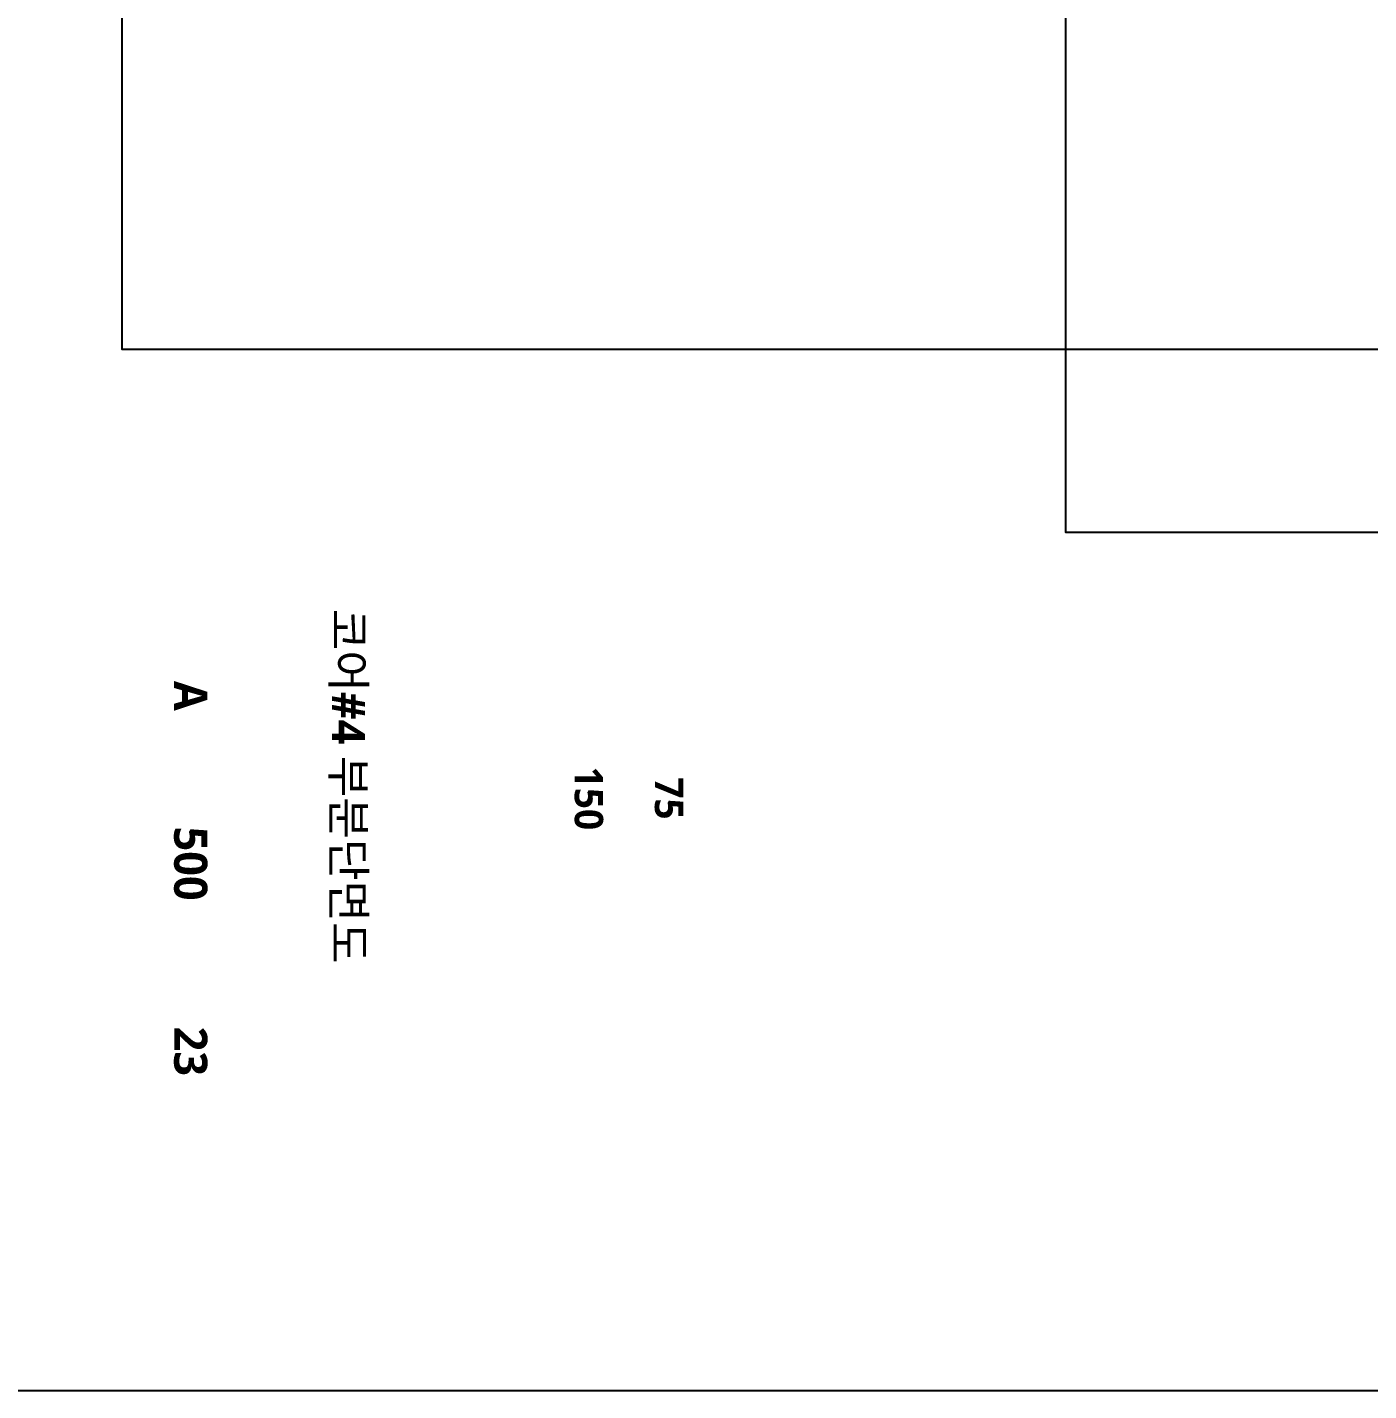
# Model space of a CAD drawing. Header units: millimetres. Extents: x 0 to 356400, y 0 to 68257.
# Drawn here: x 134400 to 145028, y 0 to 10798 of the extents above; entities that cross this region are included whole.
import ezdxf
from ezdxf.enums import TextEntityAlignment as Align

# ---------------------------------------------------------------- set-up
doc = ezdxf.new("R2010")
doc.units = ezdxf.units.MM
doc.header["$LTSCALE"] = 75
doc.layers.add('A-ANNO-TITL', color=7, linetype='Continuous')
doc.layers.add('Defpoint', color=161, linetype='Continuous', plot=False)
doc.layers.add('G(그리드1)', color=185, linetype='Continuous', plot=False)
doc.styles.add('SH_진천_나눔', font='NanumGothicBold.ttf')

msp = doc.modelspace()

# ---------------------------------------------------------------- linework, layer by layer
at = {"layer": 'Defpoint'}
for points in [[(178200, 63000), (178200, 0), (133650, 0), (133650, 63000)], [(135150, 61500), (135150, 8250), (176700, 8250), (176700, 61500)]]:
    msp.add_lwpolyline(points, close=True, dxfattribs=at)
at = {"layer": 'G(그리드1)'}
msp.add_lwpolyline([(169225, 59300), (142625, 59300), (142625, 6800), (169225, 6800)], close=True, dxfattribs=at)

# ---------------------------------------------------------------- texts
at = {"layer": 'A-ANNO-TITL', "style": 'SH_진천_나눔'}
for s, height, p in [(' 코어#4 부분단면도', 262.5, (136947.9, 4832.4)), ('A', 262.5, (135695.3, 5503.1)), ('150', 225, (138850, 4691.1)), ('75', 225, (139483.3, 4691.1)), ('500', 262.5, (135695.3, 4174.8)), ('23', 262.5, (135695.3, 2688.2))]:
    msp.add_text(s, height=height, rotation=270, dxfattribs=at).set_placement(p, align=Align.MIDDLE)

doc.saveas('drawing.dxf')
